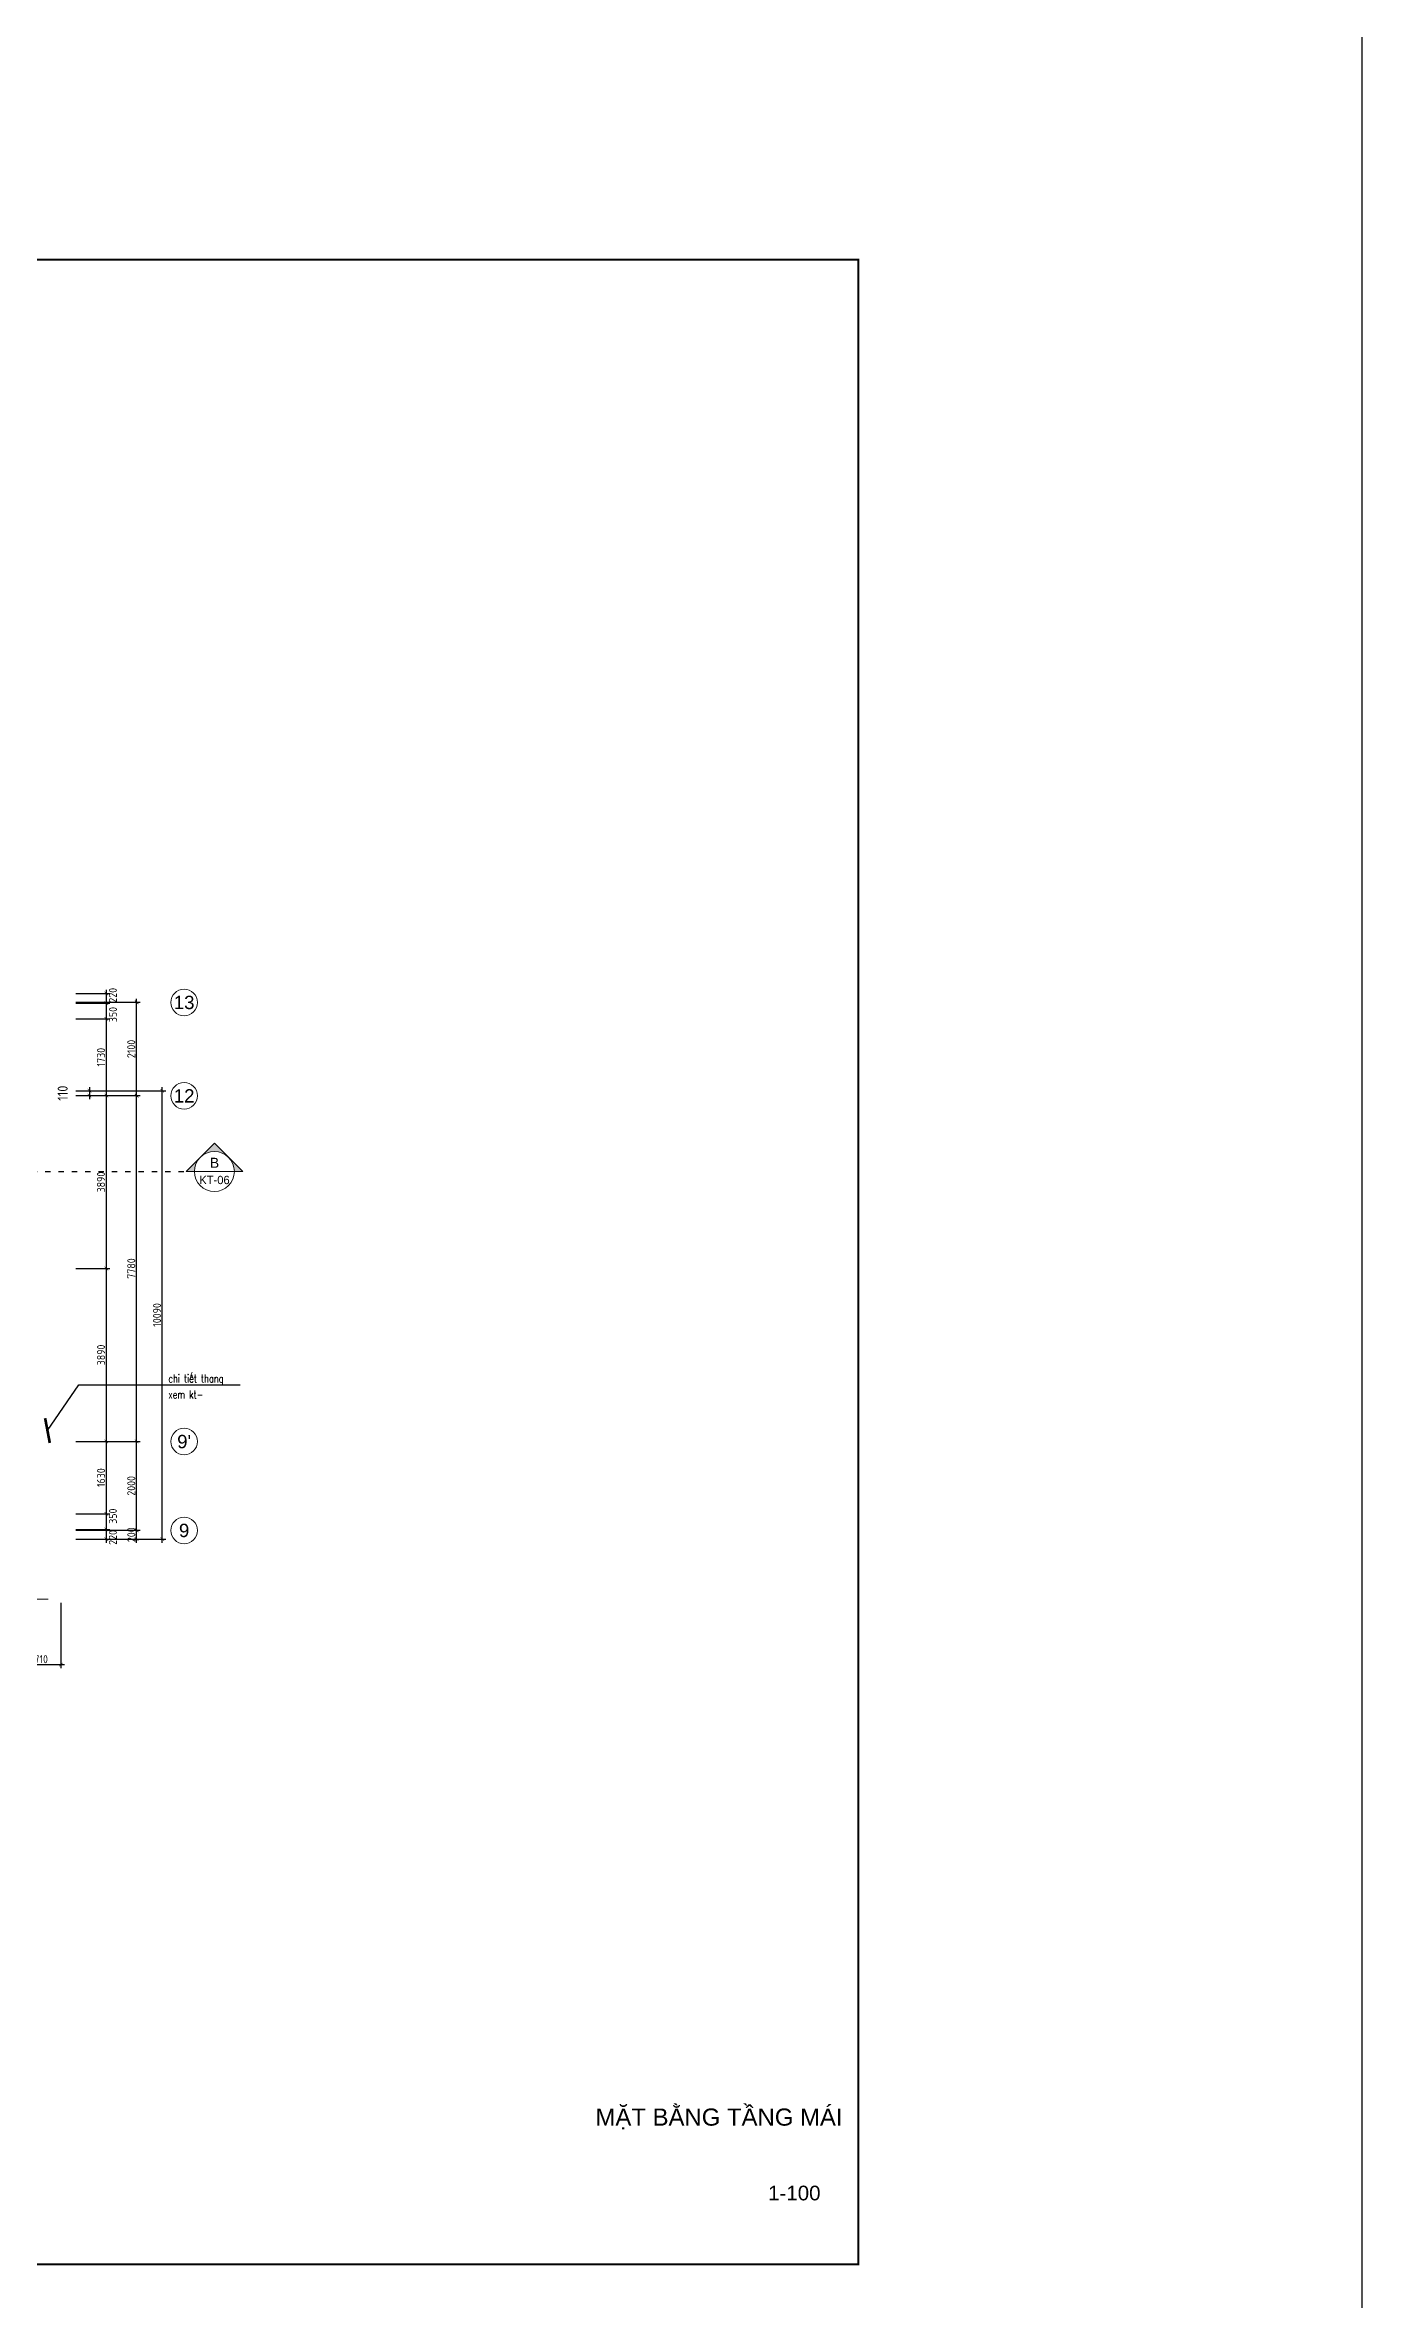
# Model space of a CAD drawing. Header units: inches. Extents: x 7154 to 95401, y -113037 to 84761.
# Drawn here: x 65777 to 95401, y -85792 to -35059 of the extents above; entities that cross this region are included whole.
import ezdxf
from ezdxf.enums import TextEntityAlignment as Align

# ---------------------------------------------------------------- set-up
doc = ezdxf.new("R2010")
doc.units = ezdxf.units.IN
doc.header["$MEASUREMENT"] = 0
doc.linetypes.add('ACAD_ISO03W100', pattern=[30, 12, -18])
doc.layers.get('DEFPOINTS').update_dxf_attribs({"color": 2})
for name, color, linetype in [('1', 1, 'Continuous'), ('A-Thay', 9, 'Continuous'), ('Dim', 144, 'Continuous'), ('KhungTen', 1, 'Continuous'), ('TEXT', 2, 'Continuous'), ('tuong', 4, 'Continuous')]:
    doc.layers.add(name, color=color, linetype=linetype)
doc.layers.add('HACTH', color=252, linetype='Continuous', lineweight=5)
doc.layers.add('ZONES', color=7, linetype='Continuous', lineweight=18)
doc.styles.add('ARIALH', font='VnArialH.TTF')
doc.styles.add('AVANTH', font='VnAvantH.TTF')
doc.styles.add('ISOCP', font='isocp.shx')
doc.styles.add('VNSIMLI', font='vnsimli.shx', dxfattribs={"width": 0.75})
doc.dimstyles.new('1-100', dxfattribs={"dimtxt": 180, "dimasz": 80, "dimexe": 80, "dimexo": 0, "dimgap": 30, "dimtad": 1, "dimdec": 0, "dimzin": 0, "dimdsep": 46, "dimtxsty": 'ISOCP', "dimblk1": 'ARCHTICK', "dimblk2": 'ARCHTICK', "dimsah": 1, "dimcen": 0.09, "dimdle": 80, "dimclrd": 8, "dimclre": 8, "dimclrt": 6, "dimadec": 0, "dimazin": 0, "dimtfac": 1, "dimtdec": 0, "dimtix": 1, "dimtmove": 2, "dimatfit": 3, "dimldrblk": 'ARCHTICK', "dimfxl": 80, "dimtolj": 1, "dimtzin": 0, "dimarcsym": 0})
doc.dimstyles.new('100', dxfattribs={"dimtxt": 225, "dimasz": 80, "dimexe": 80, "dimexo": 0, "dimgap": 30, "dimtad": 1, "dimdec": 0, "dimzin": 0, "dimdsep": 46, "dimtxsty": 'ISOCP', "dimblk1": 'ARCHTICK', "dimblk2": 'ARCHTICK', "dimsah": 1, "dimcen": 0.09, "dimdle": 80, "dimclrd": 8, "dimclre": 8, "dimclrt": 6, "dimadec": 0, "dimazin": 0, "dimtfac": 1, "dimtdec": 0, "dimtmove": 2, "dimatfit": 3, "dimldrblk": 'ARCHTICK', "dimfxl": 80, "dimtolj": 1, "dimtzin": 0, "dimarcsym": 0})
doc.dimstyles.new('100x2nn', dxfattribs={"dimscale": 2, "dimtxt": 180, "dimasz": 80, "dimexe": 80, "dimexo": 0, "dimgap": 30, "dimtad": 1, "dimdec": 0, "dimzin": 0, "dimdsep": 46, "dimtxsty": 'ISOCP', "dimblk1": 'ARCHTICK', "dimblk2": 'ARCHTICK', "dimsah": 1, "dimcen": 0.09, "dimdle": 80, "dimclrd": 8, "dimclre": 8, "dimclrt": 7, "dimadec": 0, "dimazin": 0, "dimtfac": 1, "dimtdec": 0, "dimtmove": 2, "dimatfit": 3, "dimldrblk": 'ARCHTICK', "dimfxl": 80, "dimtolj": 1, "dimtzin": 0, "dimarcsym": 0})

# ---------------------------------------------------------------- blocks, each defined once
blk = doc.blocks.new('AXIS')
at = {"layer": 'ZONES'}
blk.add_circle((0, 0), 300, dxfattribs=at)
at = {"layer": 'ZONES', "style": 'ARIALH'}
blk.add_attdef('TENTRUCDINHVI', text='', height=300, dxfattribs=at).set_placement((0, 0), align=Align.MIDDLE)
blk = doc.blocks.new('_ArchTick')
at = {"color": 0, "linetype": 'ByBlock', "const_width": 0.15}
blk.add_lwpolyline([(-0.5, -0.5), (0.5, 0.5)], dxfattribs=at)
blk = doc.blocks.new('*D205')
at = {"layer": 'DEFPOINTS', "color": 0}
for p in [(65424, -70108), (66134, -70108), (66134, -71497)]:
    blk.add_point(p, dxfattribs=at)
at = {"layer": 'Dim', "color": 8, "lineweight": -2}
for p, q in [((65424, -70108), (65424, -71577)), ((66134, -70108), (66134, -71577)), ((65344, -71497), (66214, -71497))]:
    blk.add_line(p, q, dxfattribs=at)
at = {"layer": 'Dim', "color": 8, "lineweight": -2, "xscale": 80, "yscale": 80, "zscale": 80, "rotation": 180}
blk.add_blockref('_ArchTick', (65424, -71497), dxfattribs=at)
at = {"layer": 'Dim', "color": 8, "lineweight": -2, "xscale": 80, "yscale": 80, "zscale": 80}
blk.add_blockref('_ArchTick', (66134, -71497), dxfattribs=at)
at = {"layer": 'Dim', "color": 6, "insert": (65689, -71377), "char_height": 180, "attachment_point": 5, "style": 'ISOCP'}
blk.add_mtext('\\A1;710', dxfattribs=at)
blk = doc.blocks.new('*D211')
at = {"layer": 'DEFPOINTS', "color": 0}
for p in [(66471, -68476), (67836, -68476), (66471, -68676)]:
    blk.add_point(p, dxfattribs=at)
at = {"layer": 'Dim', "color": 8, "lineweight": -2}
for p, q in [((66471, -68476), (67916, -68476)), ((67836, -68756), (67836, -68396)), ((66471, -68676), (67916, -68676))]:
    blk.add_line(p, q, dxfattribs=at)
at = {"layer": 'Dim', "color": 8, "lineweight": -2, "xscale": 80, "yscale": 80, "zscale": 80}
for p, rotation in [((67836, -68476), 90), ((67836, -68676), 270)]:
    blk.add_blockref('_ArchTick', p, dxfattribs=dict(at, rotation=rotation))
at = {"layer": 'Dim', "color": 6, "insert": (67717, -68576), "char_height": 180, "attachment_point": 5, "rotation": 90, "style": 'ISOCP'}
blk.add_mtext('\\A1;200', dxfattribs=at)
blk = doc.blocks.new('*D212')
at = {"layer": 'DEFPOINTS', "color": 0}
for p in [(66471, -66476), (67836, -66476), (66471, -68476)]:
    blk.add_point(p, dxfattribs=at)
at = {"layer": 'Dim', "color": 8, "lineweight": -2}
for p, q in [((67836, -68556), (67836, -66396)), ((66471, -66476), (67916, -66476)), ((66471, -68476), (67916, -68476))]:
    blk.add_line(p, q, dxfattribs=at)
at = {"layer": 'Dim', "color": 8, "lineweight": -2, "xscale": 80, "yscale": 80, "zscale": 80}
for p, rotation in [((67836, -66476), 90), ((67836, -68476), 270)]:
    blk.add_blockref('_ArchTick', p, dxfattribs=dict(at, rotation=rotation))
at = {"layer": 'Dim', "color": 6, "insert": (67716, -67476), "char_height": 180, "attachment_point": 5, "rotation": 90, "style": 'ISOCP'}
blk.add_mtext('\\A1;2000', dxfattribs=at)
blk = doc.blocks.new('*D213')
at = {"layer": 'DEFPOINTS', "color": 0}
for p in [(66471, -58696), (67836, -58696), (66471, -66476)]:
    blk.add_point(p, dxfattribs=at)
at = {"layer": 'Dim', "color": 8, "lineweight": -2}
for p, q in [((66471, -58696), (67916, -58696)), ((67836, -66556), (67836, -58616)), ((66471, -66476), (67916, -66476))]:
    blk.add_line(p, q, dxfattribs=at)
at = {"layer": 'Dim', "color": 8, "lineweight": -2, "xscale": 80, "yscale": 80, "zscale": 80}
for p, rotation in [((67836, -58696), 90), ((67836, -66476), 270)]:
    blk.add_blockref('_ArchTick', p, dxfattribs=dict(at, rotation=rotation))
at = {"layer": 'Dim', "color": 6, "insert": (67716, -62586), "char_height": 180, "attachment_point": 5, "rotation": 90, "style": 'ISOCP'}
blk.add_mtext('\\A1;7780', dxfattribs=at)
blk = doc.blocks.new('*D214')
at = {"layer": 'DEFPOINTS', "color": 0}
for p in [(66471, -58586), (68414, -58586), (66471, -68676)]:
    blk.add_point(p, dxfattribs=at)
at = {"layer": 'Dim', "color": 8, "lineweight": -2}
for p, q in [((66471, -58586), (68494, -58586)), ((68414, -68756), (68414, -58506)), ((66471, -68676), (68494, -68676))]:
    blk.add_line(p, q, dxfattribs=at)
at = {"layer": 'Dim', "color": 8, "lineweight": -2, "xscale": 80, "yscale": 80, "zscale": 80}
for p, rotation in [((68414, -58586), 90), ((68414, -68676), 270)]:
    blk.add_blockref('_ArchTick', p, dxfattribs=dict(at, rotation=rotation))
at = {"layer": 'Dim', "color": 6, "insert": (68294, -63631), "char_height": 180, "attachment_point": 5, "rotation": 90, "style": 'ISOCP'}
blk.add_mtext('\\A1;10090', dxfattribs=at)
blk = doc.blocks.new('*D215')
at = {"layer": 'DEFPOINTS', "color": 0}
for p in [(66471, -56596), (67836, -56596), (66471, -58696)]:
    blk.add_point(p, dxfattribs=at)
at = {"layer": 'Dim', "color": 8, "lineweight": -2}
for p, q in [((66471, -56596), (67916, -56596)), ((67836, -58776), (67836, -56516)), ((66471, -58696), (67916, -58696))]:
    blk.add_line(p, q, dxfattribs=at)
at = {"layer": 'Dim', "color": 8, "lineweight": -2, "xscale": 80, "yscale": 80, "zscale": 80}
for p, rotation in [((67836, -56596), 90), ((67836, -58696), 270)]:
    blk.add_blockref('_ArchTick', p, dxfattribs=dict(at, rotation=rotation))
at = {"layer": 'Dim', "color": 6, "insert": (67716, -57646), "char_height": 180, "attachment_point": 5, "rotation": 90, "style": 'ISOCP'}
blk.add_mtext('\\A1;2100', dxfattribs=at)
blk = doc.blocks.new('SEC2')
h = blk.add_hatch(color=256)
h.paths.add_polyline_path([(-849, 0), (-424, 424, 0.198912), (-600, 0)])
h.paths.add_polyline_path([(-424, 424), (0, 849), (424, 424, 0.198912), (0, 600, 0.198912)])
h.paths.add_polyline_path([(600, 0, 0.198912), (424, 424), (849, 0)])
blk.add_lwpolyline([(600, 0), (849, 0), (0, 849), (-849, 0), (-600, 0)])
at = {"layer": 'ZONES'}
blk.add_line((600, 0), (-600, 0), dxfattribs=at)
blk.add_circle((0, 0), 600, dxfattribs=at)
for tag, height, style, p in [('TENMATCAT', 300, 'ARIALH', (4, 262)), ('KT', 250, 'AVANTH', (4, -254))]:
    blk.add_attdef(tag, text='', height=height, dxfattribs=dict(at, style=style)).set_placement(p, align=Align.MIDDLE)
blk = doc.blocks.new('*D236')
at = {"layer": 'DEFPOINTS', "color": 0}
for p in [(66471, -68456), (67155, -68456), (66471, -68676)]:
    blk.add_point(p, dxfattribs=at)
at = {"layer": 'Dim', "color": 8, "lineweight": -2}
for p, q in [((66471, -68456), (67235, -68456)), ((67155, -68756), (67155, -68376)), ((66471, -68676), (67235, -68676))]:
    blk.add_line(p, q, dxfattribs=at)
at = {"layer": 'Dim', "color": 8, "lineweight": -2, "xscale": 80, "yscale": 80, "zscale": 80}
for p, rotation in [((67155, -68456), 90), ((67155, -68676), 270)]:
    blk.add_blockref('_ArchTick', p, dxfattribs=dict(at, rotation=rotation))
at = {"layer": 'Dim', "color": 6, "insert": (67302, -68637), "char_height": 180, "attachment_point": 5, "rotation": 90, "style": 'ISOCP'}
blk.add_mtext('\\A1;220', dxfattribs=at)
blk = doc.blocks.new('*D237')
at = {"layer": 'DEFPOINTS', "color": 0}
for p in [(66471, -68106), (66471, -68456), (67155, -68106)]:
    blk.add_point(p, dxfattribs=at)
at = {"layer": 'Dim', "color": 8, "lineweight": -2}
for p, q in [((66471, -68106), (67235, -68106)), ((66471, -68456), (67235, -68456)), ((67155, -68536), (67155, -68026))]:
    blk.add_line(p, q, dxfattribs=at)
at = {"layer": 'Dim', "color": 8, "lineweight": -2, "xscale": 80, "yscale": 80, "zscale": 80}
for p, rotation in [((67155, -68106), 90), ((67155, -68456), 270)]:
    blk.add_blockref('_ArchTick', p, dxfattribs=dict(at, rotation=rotation))
at = {"layer": 'Dim', "color": 6, "insert": (67302, -68158), "char_height": 180, "attachment_point": 5, "rotation": 90, "style": 'ISOCP'}
blk.add_mtext('\\A1;350', dxfattribs=at)
blk = doc.blocks.new('*D238')
at = {"layer": 'DEFPOINTS', "color": 0}
for p in [(66471, -66476), (67155, -66476), (66471, -68106)]:
    blk.add_point(p, dxfattribs=at)
at = {"layer": 'Dim', "color": 8, "lineweight": -2}
for p, q in [((67155, -68186), (67155, -66396)), ((66471, -66476), (67235, -66476)), ((66471, -68106), (67235, -68106))]:
    blk.add_line(p, q, dxfattribs=at)
at = {"layer": 'Dim', "color": 8, "lineweight": -2, "xscale": 80, "yscale": 80, "zscale": 80}
for p, rotation in [((67155, -66476), 90), ((67155, -68106), 270)]:
    blk.add_blockref('_ArchTick', p, dxfattribs=dict(at, rotation=rotation))
at = {"layer": 'Dim', "color": 6, "insert": (67035, -67291), "char_height": 180, "attachment_point": 5, "rotation": 90, "style": 'ISOCP'}
blk.add_mtext('\\A1;1630', dxfattribs=at)
blk = doc.blocks.new('*D239')
at = {"layer": 'DEFPOINTS', "color": 0}
for p in [(66471, -62586), (67155, -62586), (66471, -66476)]:
    blk.add_point(p, dxfattribs=at)
at = {"layer": 'Dim', "color": 8, "lineweight": -2}
for p, q in [((66471, -62586), (67235, -62586)), ((67155, -66556), (67155, -62506)), ((66471, -66476), (67235, -66476))]:
    blk.add_line(p, q, dxfattribs=at)
at = {"layer": 'Dim', "color": 8, "lineweight": -2, "xscale": 80, "yscale": 80, "zscale": 80}
for p, rotation in [((67155, -62586), 90), ((67155, -66476), 270)]:
    blk.add_blockref('_ArchTick', p, dxfattribs=dict(at, rotation=rotation))
at = {"layer": 'Dim', "color": 6, "insert": (67035, -64531), "char_height": 180, "attachment_point": 5, "rotation": 90, "style": 'ISOCP'}
blk.add_mtext('\\A1;3890', dxfattribs=at)
blk = doc.blocks.new('*D240')
at = {"layer": 'DEFPOINTS', "color": 0}
for p in [(66471, -58696), (67155, -58696), (66471, -62586)]:
    blk.add_point(p, dxfattribs=at)
at = {"layer": 'Dim', "color": 8, "lineweight": -2}
for p, q in [((66471, -58696), (67235, -58696)), ((67155, -62666), (67155, -58616)), ((66471, -62586), (67235, -62586))]:
    blk.add_line(p, q, dxfattribs=at)
at = {"layer": 'Dim', "color": 8, "lineweight": -2, "xscale": 80, "yscale": 80, "zscale": 80}
for p, rotation in [((67155, -58696), 90), ((67155, -62586), 270)]:
    blk.add_blockref('_ArchTick', p, dxfattribs=dict(at, rotation=rotation))
at = {"layer": 'Dim', "color": 6, "insert": (67035, -60641), "char_height": 180, "attachment_point": 5, "rotation": 90, "style": 'ISOCP'}
blk.add_mtext('\\A1;3890', dxfattribs=at)
blk = doc.blocks.new('*D241')
at = {"layer": 'DEFPOINTS', "color": 0}
for p in [(66471, -56966), (67155, -56966), (66471, -58696)]:
    blk.add_point(p, dxfattribs=at)
at = {"layer": 'Dim', "color": 8, "lineweight": -2}
for p, q in [((66471, -56966), (67235, -56966)), ((67155, -58776), (67155, -56886)), ((66471, -58696), (67235, -58696))]:
    blk.add_line(p, q, dxfattribs=at)
at = {"layer": 'Dim', "color": 8, "lineweight": -2, "xscale": 80, "yscale": 80, "zscale": 80}
for p, rotation in [((67155, -56966), 90), ((67155, -58696), 270)]:
    blk.add_blockref('_ArchTick', p, dxfattribs=dict(at, rotation=rotation))
at = {"layer": 'Dim', "color": 6, "insert": (67035, -57831), "char_height": 180, "attachment_point": 5, "rotation": 90, "style": 'ISOCP'}
blk.add_mtext('\\A1;1730', dxfattribs=at)
blk = doc.blocks.new('*D242')
at = {"layer": 'DEFPOINTS', "color": 0}
for p in [(66471, -56616), (67155, -56616), (66471, -56966)]:
    blk.add_point(p, dxfattribs=at)
at = {"layer": 'Dim', "color": 8, "lineweight": -2}
for p, q in [((66471, -56616), (67235, -56616)), ((67155, -57046), (67155, -56536)), ((66471, -56966), (67235, -56966))]:
    blk.add_line(p, q, dxfattribs=at)
at = {"layer": 'Dim', "color": 8, "lineweight": -2, "xscale": 80, "yscale": 80, "zscale": 80}
for p, rotation in [((67155, -56616), 90), ((67155, -56966), 270)]:
    blk.add_blockref('_ArchTick', p, dxfattribs=dict(at, rotation=rotation))
at = {"layer": 'Dim', "color": 6, "insert": (67304, -56872), "char_height": 180, "attachment_point": 5, "rotation": 90, "style": 'ISOCP'}
blk.add_mtext('\\A1;350', dxfattribs=at)
blk = doc.blocks.new('*D243')
at = {"layer": 'DEFPOINTS', "color": 0}
for p in [(66471, -56396), (66471, -56616), (67155, -56396)]:
    blk.add_point(p, dxfattribs=at)
at = {"layer": 'Dim', "color": 8, "lineweight": -2}
for p, q in [((66471, -56396), (67235, -56396)), ((66471, -56616), (67235, -56616)), ((67155, -56696), (67155, -56316))]:
    blk.add_line(p, q, dxfattribs=at)
at = {"layer": 'Dim', "color": 8, "lineweight": -2, "xscale": 80, "yscale": 80, "zscale": 80}
for p, rotation in [((67155, -56396), 90), ((67155, -56616), 270)]:
    blk.add_blockref('_ArchTick', p, dxfattribs=dict(at, rotation=rotation))
at = {"layer": 'Dim', "color": 6, "insert": (67302, -56438), "char_height": 180, "attachment_point": 5, "rotation": 90, "style": 'ISOCP'}
blk.add_mtext('\\A1;220', dxfattribs=at)
blk = doc.blocks.new('*D244')
at = {"layer": 'DEFPOINTS', "color": 0}
for p in [(66471, -58586), (66471, -58696), (66776, -58696)]:
    blk.add_point(p, dxfattribs=at)
at = {"layer": 'tuong', "color": 8, "lineweight": -2}
for p, q in [((66471, -58586), (66856, -58586)), ((66471, -58696), (66856, -58696)), ((66776, -58506), (66776, -58776))]:
    blk.add_line(p, q, dxfattribs=at)
at = {"layer": 'tuong', "color": 8, "lineweight": -2, "xscale": 80, "yscale": 80, "zscale": 80}
for p, rotation in [((66776, -58586), 90), ((66776, -58696), 270)]:
    blk.add_blockref('_ArchTick', p, dxfattribs=dict(at, rotation=rotation))
at = {"layer": 'tuong', "color": 6, "insert": (66173, -58641), "char_height": 225, "attachment_point": 5, "rotation": 90, "style": 'ISOCP'}
blk.add_mtext('\\A1;110', dxfattribs=at)

msp = doc.modelspace()

# ---------------------------------------------------------------- linework, layer by layer
at = {"const_width": 46.7}
msp.add_lwpolyline([(21420.5, -84989.3), (84072.5, -84989.3), (84072.5, -39884.6), (21420.5, -39884.6)], close=True, dxfattribs=at)
at = {"layer": '1', "linetype": 'ACAD_ISO03W100', "ltscale": 10}
msp.add_lwpolyline([(32228.4, -65163), (60975.3, -65163), (60975.3, -60403.4), (68949, -60403.4)], dxfattribs=at)
at = {"layer": 'A-Thay'}
msp.add_lwpolyline([(10020.5, 69458), (95401, 69458), (95401, -113037.5), (10020.5, -113037.5)], close=True, dxfattribs=at)
at = {"layer": 'HACTH'}
msp.add_lwpolyline([(61474.2, -70028.7), (63567, -70028.7), (63567, -69878.1), (63743.1, -70177.5), (63743.1, -70028.7), (65848.1, -70028.7)], dxfattribs=at)

# ---------------------------------------------------------------- block references
at = {"layer": 'ZONES'}
for p, values in [((68904.9, -56599.3), {'TENTRUCDINHVI': '13'}), ((68904.9, -58699.3), {'TENTRUCDINHVI': '12'}), ((68904.9, -66479.3), {'TENTRUCDINHVI': "9'"}), ((68904.9, -68479.3), {'TENTRUCDINHVI': '9'})]:
    msp.add_blockref('AXIS', p, dxfattribs=at).add_auto_attribs(values)
at = {"layer": 'ZONES', "xscale": 0.75, "yscale": 0.75, "zscale": 0.7499999999945429}
msp.add_blockref('SEC2', (69585.4, -60403.4), dxfattribs=at).add_auto_attribs({'TENMATCAT': 'b', 'KT': 'kt-06'})

# ---------------------------------------------------------------- texts
at = {"layer": 'KhungTen', "ltscale": 0.2, "style": 'ARIALH'}
for s, height, p in [('MÆt b»ng tÇng M¸I', 385, (80938, -81871.3)), ('1-100', 330, (82632.4, -83552.5))]:
    msp.add_text(s, height=height, dxfattribs=at).set_placement(p, align=Align.CENTER)
at = {"layer": 'TEXT', "color": 7, "style": 'VNSIMLI', "width": 0.75}
for s, p in [('chi tiÕt thang', (68550.1, -65151.4)), ('xem kt-', (68550.1, -65510.1))]:
    msp.add_text(s, height=180, dxfattribs=at).set_placement(p)

# ---------------------------------------------------------------- dimensions: what is measured, and where the dimension line sits
at = {"layer": 'Dim'}
for base, p1, p2, picture, middle in [((67154.7, -56395.8), (66471.1, -56615.8), (66471.1, -56395.8), '*D243', (67301.7, -56437.6)), ((67154.7, -56615.8), (66471.1, -56965.8), (66471.1, -56615.8), '*D242', (67303.8, -56872.3)), ((67154.7, -68105.8), (66471.1, -68455.8), (66471.1, -68105.8), '*D237', (67302.3, -68157.6)), ((67836.4, -68475.8), (66471.1, -68675.8), (66471.1, -68475.8), '*D211', (67717.5, -68575.8)), ((67154.7, -68455.8), (66471.1, -68675.8), (66471.1, -68455.8), '*D236', (67302.3, -68637))]:
    dim = msp.add_linear_dim(base=base, p1=p1, p2=p2, angle=90, dimstyle='1-100', dxfattribs=at)
    dim.commit()
    dim.dimension.update_dxf_attribs({"geometry": picture, "text_midpoint": middle, "dimtype": 160})
for base, p1, p2, picture, middle in [((67836.4, -56595.8), (66471.1, -58695.8), (66471.1, -56595.8), '*D215', (67716.4, -57645.8)), ((67154.7, -56965.8), (66471.1, -58695.8), (66471.1, -56965.8), '*D241', (67034.7, -57830.8)), ((68413.6, -58585.8), (66471.1, -68675.8), (66471.1, -58585.8), '*D214', (68293.6, -63630.8)), ((67836.4, -58695.8), (66471.1, -66475.8), (66471.1, -58695.8), '*D213', (67716.4, -62585.8)), ((67154.7, -58695.8), (66471.1, -62585.8), (66471.1, -58695.8), '*D240', (67034.7, -60640.8)), ((67154.7, -62585.8), (66471.1, -66475.8), (66471.1, -62585.8), '*D239', (67034.7, -64530.8)), ((67836.4, -66475.8), (66471.1, -68475.8), (66471.1, -66475.8), '*D212', (67716.4, -67475.8)), ((67154.7, -66475.8), (66471.1, -68105.8), (66471.1, -66475.8), '*D238', (67034.7, -67290.8))]:
    dim = msp.add_linear_dim(base=base, p1=p1, p2=p2, angle=90, dimstyle='1-100', dxfattribs=at)
    dim.commit()
    dim.dimension.update_dxf_attribs({"geometry": picture, "text_midpoint": middle})
dim = msp.add_linear_dim(base=(66134.4, -71496.9), p1=(65424.4, -70107.6), p2=(66134.4, -70107.6), dimstyle='1-100', dxfattribs=at)
dim.commit()
dim.dimension.update_dxf_attribs({"geometry": '*D205', "text_midpoint": (65689.4, -71376.9), "dimtype": 160})
at = {"layer": 'tuong'}
dim = msp.add_linear_dim(base=(66775.6, -58695.8), p1=(66471.1, -58585.8), p2=(66471.1, -58695.8), angle=270, dimstyle='100', dxfattribs=at)
dim.commit()
dim.dimension.update_dxf_attribs({"geometry": '*D244', "text_midpoint": (66172.7, -58640.8), "dimtype": 161})

# ---------------------------------------------------------------- leaders
at = {"layer": 'ZONES', "linetype": 'Continuous'}
msp.add_leader([(65830.5, -66232.8), (66535.1, -65200.7), (70163.4, -65200.7)], dimstyle='100x2nn', override={"dimasz": 200, "dimtad": 0}, dxfattribs=at)

doc.saveas('drawing.dxf')
